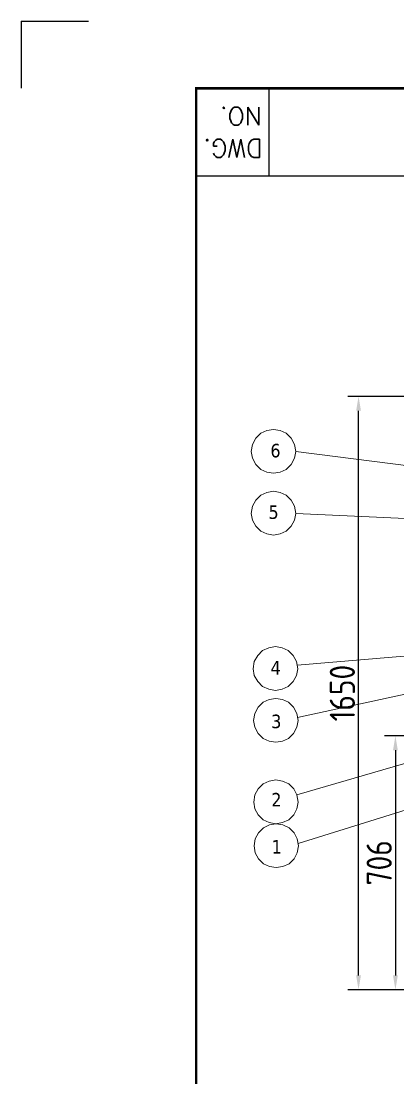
# Model space of a CAD drawing. Header units: millimetres. Extents: x 70841 to 133731, y -170061 to -164340.
# Drawn here: x 116956 to 118002, y -167332 to -164394 of the extents above; entities that cross this region are included whole.
import ezdxf

# ---------------------------------------------------------------- set-up
doc = ezdxf.new("R2010")
doc.units = ezdxf.units.MM
doc.header["$LTSCALE"] = 13
doc.layers.add('1', color=4, linetype='Continuous')
doc.layers.add('2', color=3, linetype='Continuous')
doc.layers.add('paper', color=254, linetype='Continuous', plot=False)
doc.layers.add('标注、文本', color=3, linetype='Continuous', lineweight=25)
doc.layers.add('铁心', color=3, linetype='Continuous', lineweight=0)
doc.styles.add('ROMANS', font='romans.shx', dxfattribs={"bigfont": 'whgtxt.shx'})
doc.styles.get("Standard").update_dxf_attribs({"font": 'gbenor.shx', "bigfont": 'gbcbig.shx'})
doc.styles.add('Tahoma$001', font='tahoma.ttf', dxfattribs={"height": 2.159784})
doc.dimstyles.new('1-15', dxfattribs={"dimscale": 20, "dimtxt": 3.5, "dimasz": 2, "dimexe": 1.5, "dimexo": 0.5, "dimgap": 0.5, "dimtad": 1, "dimtoh": 1, "dimdec": 1, "dimdsep": 46, "dimtxsty": 'Standard', "dimcen": 2.5, "dimclrd": 3, "dimclre": 3, "dimclrt": 3, "dimadec": 0, "dimazin": 2, "dimtfac": 1, "dimtdec": 1, "dimtmove": 0, "dimatfit": 2, "dimfxl": 1, "dimarcsym": 0})

# ---------------------------------------------------------------- blocks, each defined once
blk = doc.blocks.new('*D1547')
at = {"layer": 'Defpoints', "color": 0, "transparency": 16777216}
for p in [(117893.2, -165437.3), (118183.9, -165437.3), (118183.9, -167087.3)]:
    blk.add_point(p, dxfattribs=at)
at = {"layer": '标注、文本', "color": 3, "lineweight": -2, "transparency": 16777216}
for p, q in [((118173.9, -165437.3), (117863.2, -165437.3)), ((117893.2, -167047.3), (117893.2, -165477.3)), ((118173.9, -167087.3), (117863.2, -167087.3))]:
    blk.add_line(p, q, dxfattribs=at)
at = {"layer": '标注、文本', "color": 3, "transparency": 16777216}
for points in [[(117886.5, -165477.3), (117899.9, -165477.3), (117893.2, -165437.3)], [(117886.5, -167047.3), (117899.9, -167047.3), (117893.2, -167087.3)]]:
    blk.add_solid(points, dxfattribs=at)
at = {"layer": '标注、文本', "color": 3, "transparency": 16777216, "insert": (117848.2, -166262.3), "char_height": 70, "attachment_point": 5, "rotation": 90}
blk.add_mtext('1650', dxfattribs=at)
blk = doc.blocks.new('*D1521')
at = {"layer": 'Defpoints', "color": 0, "transparency": 16777216}
for p in [(118261.6, -166381.3), (117995.6, -167087.3), (118261.6, -167087.3)]:
    blk.add_point(p, dxfattribs=at)
at = {"layer": '标注、文本', "color": 3, "lineweight": -2, "transparency": 16777216}
for p, q in [((118251.6, -166381.3), (117965.6, -166381.3)), ((117995.6, -166421.3), (117995.6, -167047.3)), ((118251.6, -167087.3), (117965.6, -167087.3))]:
    blk.add_line(p, q, dxfattribs=at)
at = {"layer": '标注、文本', "color": 3, "transparency": 16777216}
for points in [[(117988.9, -166421.3), (118002.3, -166421.3), (117995.6, -166381.3)], [(117988.9, -167047.3), (118002.3, -167047.3), (117995.6, -167087.3)]]:
    blk.add_solid(points, dxfattribs=at)
at = {"layer": '标注、文本', "color": 3, "transparency": 16777216, "insert": (117950.6, -166734.3), "char_height": 70, "attachment_point": 5, "rotation": 90}
blk.add_mtext('706', dxfattribs=at)

msp = doc.modelspace()

# ---------------------------------------------------------------- linework, layer by layer
at = {"layer": '1', "const_width": 6.541}
msp.add_lwpolyline([(117441.702, -169738.188), (124617.702, -169738.188), (124617.702, -164580.438), (117441.702, -164580.438), (117441.702, -169738.188)], dxfattribs=at)
at = {"layer": '2'}
for p, q in [((117643.527, -164580.438), (117643.527, -164823.376)), ((117441.702, -164823.376), (119086.202, -164823.376))]:
    msp.add_line(p, q, dxfattribs=at)
at = {"layer": 'paper'}
for q in [(116955.827, -164580.438), (117142.702, -164393.563)]:
    msp.add_line((116955.827, -164393.563), q, dxfattribs=at)
at = {"layer": '铁心'}
for points in [[(117718.595, -165590.727), (117715.282, -165570.849), (117706.246, -165553.681), (117692.392, -165539.826), (117675.224, -165532.297), (117656.852, -165528.983), (117638.178, -165532.297), (117621.312, -165539.826), (117607.457, -165553.681), (117598.12, -165570.849), (117595.108, -165590.727), (117598.12, -165609.401), (117607.457, -165626.267), (117621.312, -165640.122), (117638.178, -165647.953), (117656.852, -165650.964), (117675.224, -165647.953), (117692.392, -165640.122), (117706.246, -165626.267), (117715.282, -165609.401)], [(117718.668, -165762.469), (117715.355, -165742.591), (117706.319, -165725.423), (117692.464, -165711.569), (117675.297, -165704.039), (117656.924, -165700.726), (117638.251, -165704.039), (117621.384, -165711.569), (117607.529, -165725.423), (117598.193, -165742.591), (117595.181, -165762.469), (117598.193, -165781.143), (117607.529, -165798.009), (117621.384, -165811.864), (117638.251, -165819.695), (117656.924, -165822.707), (117675.297, -165819.695), (117692.464, -165811.864), (117706.319, -165798.009), (117715.355, -165781.143)], [(117724.077, -166194.425), (117720.764, -166174.547), (117711.728, -166157.379), (117697.874, -166143.525), (117680.706, -166135.995), (117662.334, -166132.682), (117643.66, -166135.995), (117626.794, -166143.525), (117612.939, -166157.379), (117603.602, -166174.547), (117600.59, -166194.425), (117603.602, -166213.099), (117612.939, -166229.965), (117626.794, -166243.82), (117643.66, -166251.651), (117662.334, -166254.663), (117680.706, -166251.651), (117697.874, -166243.82), (117711.728, -166229.965), (117720.764, -166213.099)], [(117725.088, -166338.779), (117721.775, -166318.901), (117712.74, -166301.733), (117698.885, -166287.878), (117681.717, -166280.349), (117663.345, -166277.036), (117644.671, -166280.349), (117627.805, -166287.878), (117613.95, -166301.733), (117604.613, -166318.901), (117601.601, -166338.779), (117604.613, -166357.453), (117613.95, -166374.319), (117627.805, -166388.174), (117644.671, -166396.005), (117663.345, -166399.017), (117681.717, -166396.005), (117698.885, -166388.174), (117712.74, -166374.319), (117721.775, -166357.453)], [(117725.41, -166565.369), (117722.097, -166545.491), (117713.061, -166528.323), (117699.206, -166514.469), (117682.039, -166506.939), (117663.666, -166503.626), (117644.993, -166506.939), (117628.126, -166514.469), (117614.272, -166528.323), (117604.935, -166545.491), (117601.923, -166565.369), (117604.935, -166584.043), (117614.272, -166600.909), (117628.126, -166614.764), (117644.993, -166622.595), (117663.666, -166625.607), (117682.039, -166622.595), (117699.206, -166614.764), (117713.061, -166600.909), (117722.097, -166584.043)], [(117726.363, -166687.522), (117723.05, -166667.644), (117714.014, -166650.476), (117700.16, -166636.622), (117682.992, -166629.092), (117664.619, -166625.779), (117645.946, -166629.092), (117629.079, -166636.622), (117615.225, -166650.476), (117605.888, -166667.644), (117602.876, -166687.522), (117605.888, -166706.196), (117615.225, -166723.062), (117629.079, -166736.917), (117645.946, -166744.748), (117664.619, -166747.76), (117682.992, -166744.748), (117700.16, -166736.917), (117714.014, -166723.062), (117723.05, -166706.196)]]:
    msp.add_lwpolyline(points, close=True, dxfattribs=at)
for points in [[(118629.123, -165706.101), (117718.595, -165590.727), (117718.595, -165590.727)], [(118634.236, -165804.828), (117718.595, -165762.878), (117718.595, -165762.878)], [(118889.035, -166086.219), (117722.421, -166184.486), (117722.421, -166184.486)], [(118612.058, -166137.339), (117723.637, -166330.074), (117723.637, -166330.074)], [(118285.942, -166381.332), (117722.097, -166545.491), (117722.097, -166545.491)], [(118705.942, -166374.698), (117725.144, -166680.21), (117725.144, -166680.21)]]:
    msp.add_lwpolyline(points, dxfattribs=at)

# ---------------------------------------------------------------- texts
at = {"layer": '2', "style": 'ROMANS'}
for s, p in [('NO.', (117624.453, -164632.685)), ('DWG.', (117626.252, -164722.191))]:
    msp.add_text(s, height=50.4563, rotation=180, dxfattribs=at).set_placement(p)
at = {"layer": '铁心', "style": 'Tahoma$001'}
for s, p in [('6', (117648.296, -165606.714)), ('5', (117643.09, -165777.821)), ('4', (117648.823, -166210.814)), ('3', (117650.581, -166359.862)), ('2', (117650.902, -166577.572)), ('1', (117651.855, -166708.605))]:
    msp.add_text(s, height=37.589, dxfattribs=at).set_placement(p)

# ---------------------------------------------------------------- dimensions: what is measured, and where the dimension line sits
at = {"layer": '标注、文本'}
for base, p1, p2, picture, middle in [((117893.191, -165437.305), (118183.942, -167087.332), (118183.942, -165437.305), '*D1547', (117848.191, -166262.318)), ((117995.6, -167087.332), (118261.552, -166381.332), (118261.552, -167087.332), '*D1521', (117950.6, -166734.332))]:
    dim = msp.add_linear_dim(base=base, p1=p1, p2=p2, angle=90, dimstyle='1-15', dxfattribs=at)
    dim.commit()
    dim.dimension.update_dxf_attribs({"geometry": picture, "text_midpoint": middle})

doc.saveas('drawing.dxf')
